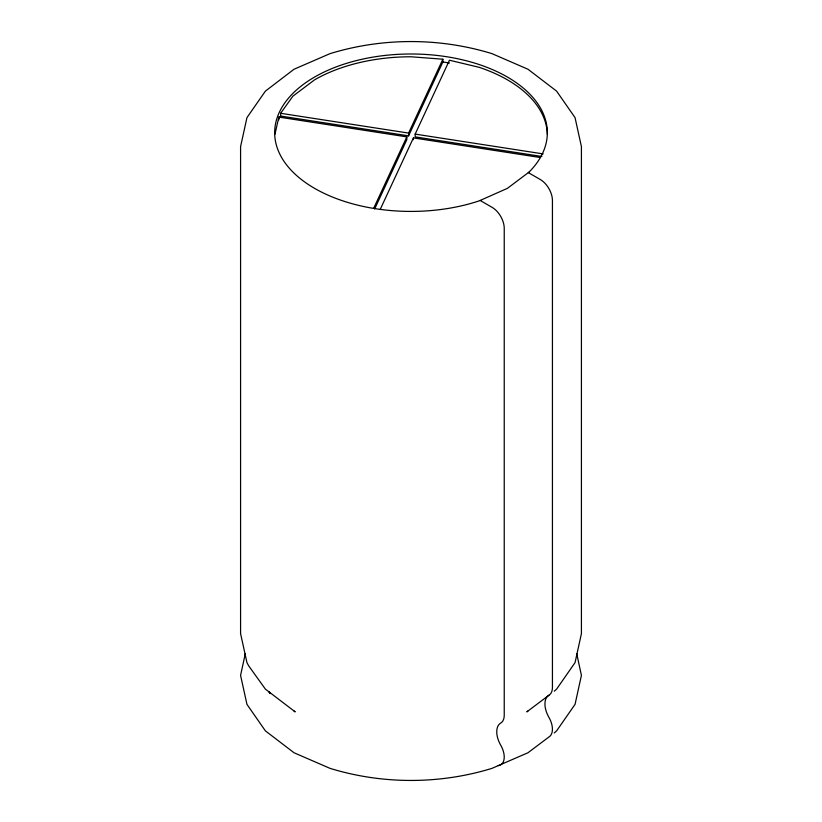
<?xml version="1.0" encoding="UTF-8"?>
<svg xmlns="http://www.w3.org/2000/svg" width="822" height="822" viewBox="0 0 822 822"><rect width="100%" height="100%" fill="white"/><g stroke="black" fill="none" stroke-linecap="round" stroke-linejoin="round"><path stroke-width="1.23" d="M274.949 134.263L278.863 117.084L406.828 136.884L406.828 139.668L374.678 208.922M245.295 653.654L240.579 675.376L246.949 704.362L265.393 730.871L294.029 752.757L330.054 768.375C382.559 784.465 439.441 784.465 491.946 768.375L527.971 752.757L548.901 737.005A17.046 9.843 60 0 0 548.901 717.329A19.112 11.035 60 0 1 548.901 695.258A17.046 9.843 60 0 0 552.435 687.459L552.435 200.445A17.046 9.843 60 0 0 540.383 179.576L528.33 172.62M373.609 208.449L406.828 136.884M280.631 116.066L408.585 135.866L408.585 133.082L442.873 59.205L411 56.78A136.339 78.717 0 0 0 314.6 79.826L292.93 96.133L280.631 113.282L280.631 116.066L279.316 117.895M408.585 135.866L442.873 61.979L442.873 59.205M380.196 209.466L413.415 137.901L540.105 157.495M541.873 156.478L415.172 136.884L415.172 134.099L449.459 60.222L479.164 67.322A136.339 78.717 0 0 1 547.318 134.284M554.264 691.23L556.607 689.124L575.051 662.614L581.421 633.639L581.421 146.624L575.051 117.638L556.607 91.129L527.971 69.243L491.946 53.625C439.441 37.535 382.559 37.535 330.054 53.625L294.029 69.243L265.393 91.129L246.949 117.638L240.579 146.624L240.579 633.639L246.949 662.614L248.593 665.717L265.393 689.124L295.19 711.873L294.029 711.009M554.264 732.967L556.607 730.871L575.051 704.362L581.421 675.376L576.705 653.654M548.901 695.258L526.81 711.873L527.971 711.009M442.873 61.979L449.459 63.006M280.631 113.282L408.585 133.082M415.172 134.099L543.137 153.899M480.13 200.445L492.183 207.401A17.046 9.843 60 0 1 504.235 228.28L504.235 715.294A17.046 9.843 60 0 1 500.701 723.093A19.112 11.035 60 0 0 500.701 745.153A17.046 9.843 60 0 1 498.204 765.611M269.164 692.288L270.366 693.583L268.886 691.528M413.415 137.901L413.415 139.75M278.863 117.084L278.863 119.868M529.07 172.065L507.4 188.361L479.164 200.876A136.339 78.717 0 0 1 276.737 146.378A136.339 78.717 0 0 1 434.674 55.187A136.339 78.717 0 0 1 529.07 172.065"/></g></svg>
